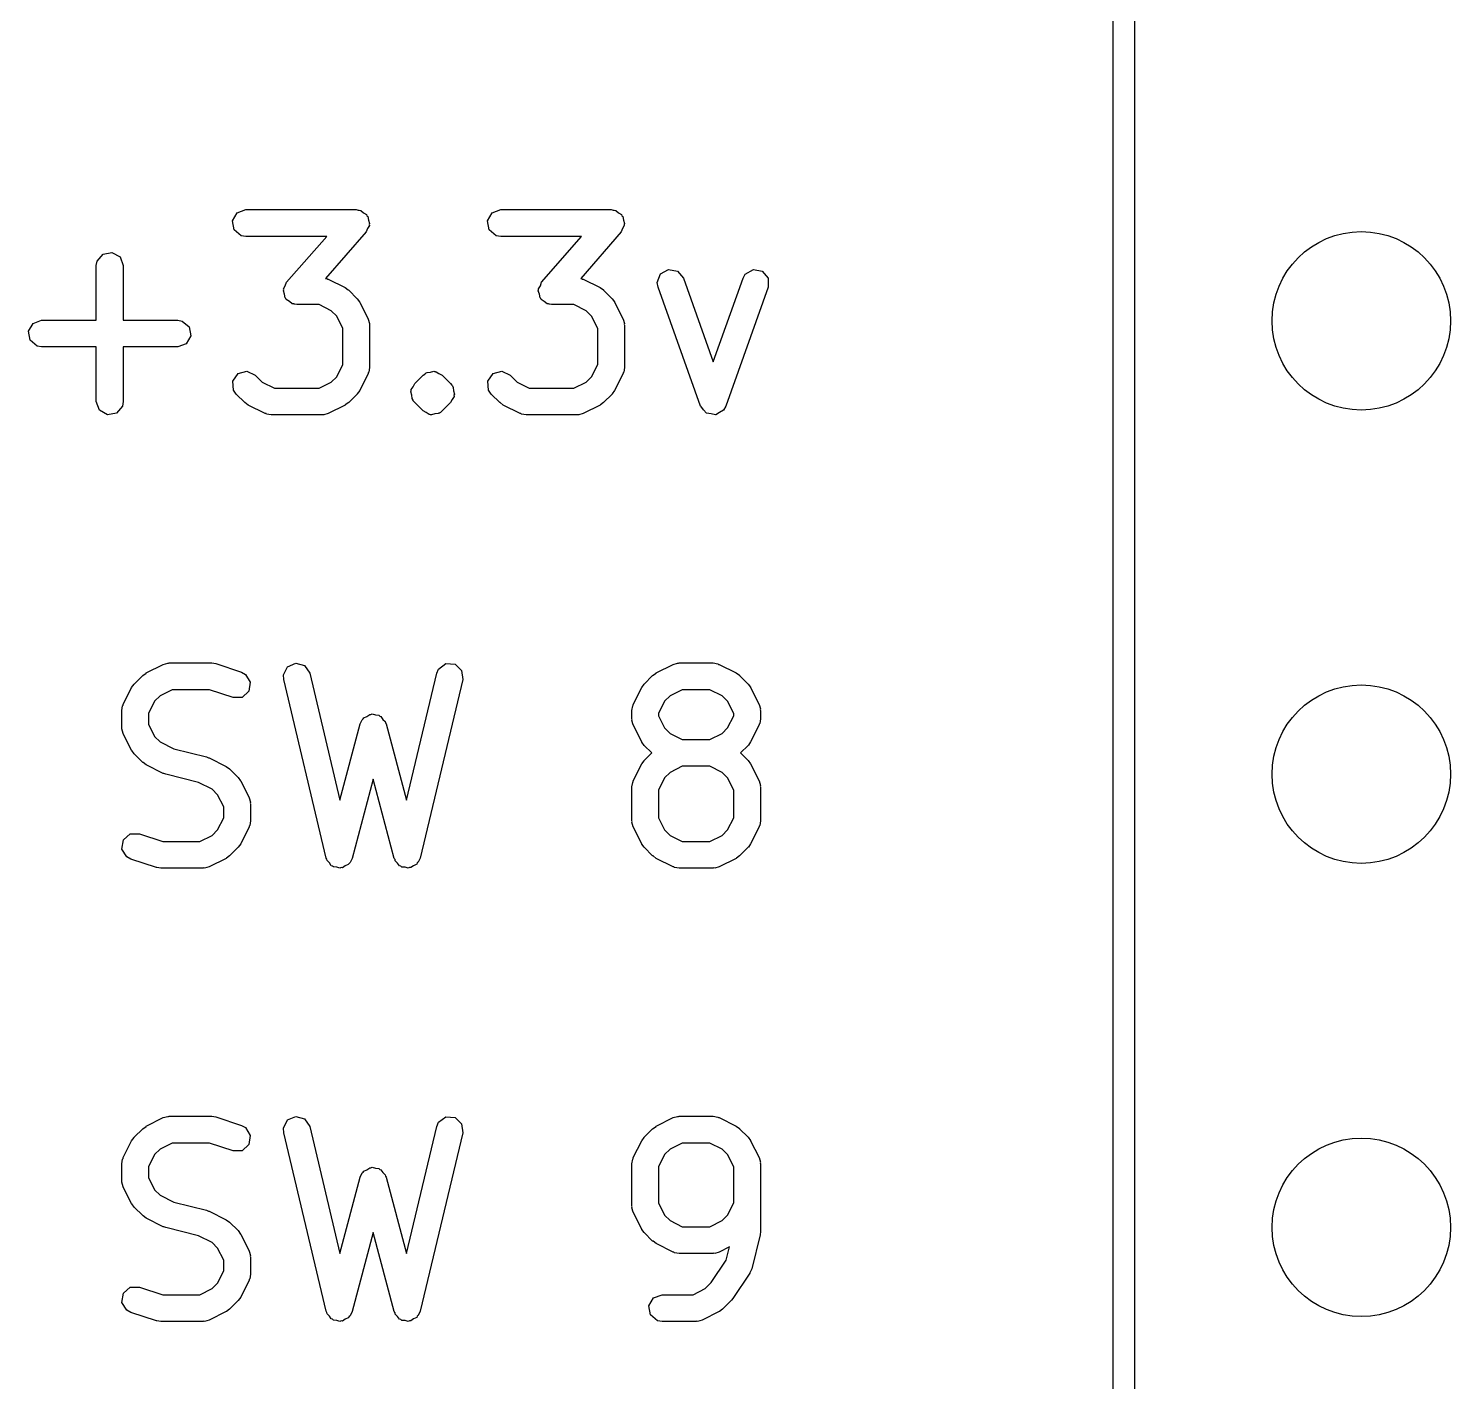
# Model space of a CAD drawing. Extents: x 123.1 to 171.8, y -132.4 to -71.4.
# Drawn here: x 152.55 to 160.52, y -110.08 to -102.5 of the extents above; entities that cross this region are included whole.
import ezdxf

# ---------------------------------------------------------------- set-up
doc = ezdxf.new("R2010")
doc.units = 0
doc.layers.add('BLACK', color=7, linetype='CONTINUOUS')

msp = doc.modelspace()

# ---------------------------------------------------------------- linework, layer by layer
at = {"layer": 'BLACK', "linetype": 'CONTINUOUS'}
for p, q in [((158.63, -128.33), (158.63, -80.01)), ((158.75, -80.07), (158.75, -128.27)), ((153.696, -103.579), (153.722, -103.535)), ((153.722, -103.535), (153.77, -103.517)), ((153.77, -103.517), (154.389, -103.517)), ((154.389, -103.517), (154.4, -103.519)), ((154.4, -103.519), (154.404, -103.519)), ((154.404, -103.519), (154.406, -103.52)), ((154.406, -103.52), (154.415, -103.522)), ((154.415, -103.522), (154.43, -103.535)), ((154.43, -103.535), (154.447, -103.545)), ((154.447, -103.545), (154.449, -103.551)), ((154.449, -103.551), (154.454, -103.555)), ((154.454, -103.555), (154.458, -103.575)), ((155.125, -103.579), (155.15, -103.535)), ((155.15, -103.535), (155.199, -103.517)), ((155.199, -103.517), (155.818, -103.517)), ((155.818, -103.517), (155.829, -103.519)), ((155.829, -103.519), (155.832, -103.519)), ((155.832, -103.519), (155.835, -103.52)), ((155.835, -103.52), (155.843, -103.522)), ((155.843, -103.522), (155.859, -103.535)), ((155.859, -103.535), (155.876, -103.545)), ((155.876, -103.545), (155.878, -103.551)), ((155.878, -103.551), (155.883, -103.555)), ((155.883, -103.555), (155.886, -103.575)), ((153.705, -103.63), (153.696, -103.579)), ((153.744, -103.663), (153.705, -103.63)), ((154.445, -103.642), (154.218, -103.902)), ((154.453, -103.623), (154.445, -103.642)), ((154.463, -103.605), (154.453, -103.623)), ((154.458, -103.575), (154.464, -103.594)), ((154.464, -103.594), (154.462, -103.6)), ((154.462, -103.6), (154.463, -103.605)), ((155.134, -103.63), (155.125, -103.579)), ((155.173, -103.663), (155.134, -103.63)), ((155.874, -103.642), (155.647, -103.902)), ((155.881, -103.623), (155.874, -103.642)), ((155.891, -103.605), (155.881, -103.623)), ((155.886, -103.575), (155.893, -103.594)), ((155.893, -103.594), (155.89, -103.6)), ((155.89, -103.6), (155.891, -103.605)), ((153.77, -103.667), (153.744, -103.663)), ((154.224, -103.667), (153.77, -103.667)), ((153.999, -103.924), (154.224, -103.667)), ((155.199, -103.667), (155.173, -103.663)), ((155.652, -103.667), (155.199, -103.667)), ((155.428, -103.924), (155.652, -103.667)), ((152.933, -103.83), (152.938, -103.805)), ((152.938, -103.805), (152.971, -103.766)), ((152.971, -103.766), (153.021, -103.757)), ((153.021, -103.757), (153.066, -103.782)), ((153.066, -103.782), (153.083, -103.83)), ((152.933, -104.136), (152.933, -103.83)), ((153.083, -103.83), (153.083, -104.136)), ((156.076, -103.925), (156.094, -103.877)), ((156.094, -103.877), (156.138, -103.852)), ((156.138, -103.852), (156.189, -103.861)), ((156.189, -103.861), (156.222, -103.9)), ((156.557, -103.9), (156.569, -103.878)), ((156.569, -103.878), (156.614, -103.852)), ((156.614, -103.852), (156.664, -103.861)), ((156.664, -103.861), (156.697, -103.9)), ((153.981, -103.972), (153.983, -103.966)), ((153.982, -103.96), (153.992, -103.943)), ((153.983, -103.966), (153.982, -103.96)), ((153.992, -103.943), (153.999, -103.924)), ((154.218, -103.902), (154.224, -103.903)), ((154.224, -103.903), (154.228, -103.906)), ((154.228, -103.906), (154.232, -103.906)), ((154.232, -103.906), (154.327, -103.954)), ((154.327, -103.954), (154.345, -103.967)), ((154.345, -103.967), (154.347, -103.968)), ((154.347, -103.968), (154.394, -104.016)), ((155.409, -103.972), (155.411, -103.966)), ((155.41, -103.96), (155.421, -103.943)), ((155.411, -103.966), (155.41, -103.96)), ((155.421, -103.943), (155.428, -103.924)), ((155.647, -103.902), (155.653, -103.903)), ((155.653, -103.903), (155.656, -103.906)), ((155.656, -103.906), (155.661, -103.906)), ((155.661, -103.906), (155.756, -103.954)), ((155.756, -103.954), (155.774, -103.967)), ((155.774, -103.967), (155.775, -103.968)), ((155.775, -103.968), (155.823, -104.016)), ((156.08, -103.951), (156.076, -103.925)), ((156.318, -104.618), (156.08, -103.951)), ((156.222, -103.9), (156.389, -104.369)), ((156.389, -104.369), (156.557, -103.9)), ((156.698, -103.951), (156.46, -104.618)), ((156.697, -103.9), (156.698, -103.951)), ((153.987, -103.991), (153.981, -103.972)), ((153.991, -104.011), (153.987, -103.991)), ((153.995, -104.015), (153.991, -104.011)), ((153.997, -104.02), (153.995, -104.015)), ((154.015, -104.031), (153.997, -104.02)), ((154.03, -104.044), (154.015, -104.031)), ((154.039, -104.045), (154.03, -104.044)), ((154.041, -104.047), (154.039, -104.045)), ((154.045, -104.046), (154.041, -104.047)), ((154.056, -104.048), (154.045, -104.046)), ((154.181, -104.048), (154.056, -104.048)), ((154.249, -104.083), (154.181, -104.048)), ((154.394, -104.016), (154.407, -104.034)), ((154.407, -104.034), (154.409, -104.035)), ((154.409, -104.035), (154.456, -104.13)), ((155.416, -103.991), (155.409, -103.972)), ((155.419, -104.011), (155.416, -103.991)), ((155.424, -104.015), (155.419, -104.011)), ((155.426, -104.02), (155.424, -104.015)), ((155.443, -104.031), (155.426, -104.02)), ((155.459, -104.044), (155.443, -104.031)), ((155.467, -104.045), (155.459, -104.044)), ((155.47, -104.047), (155.467, -104.045)), ((155.473, -104.046), (155.47, -104.047)), ((155.484, -104.048), (155.473, -104.046)), ((155.609, -104.048), (155.484, -104.048)), ((155.678, -104.083), (155.609, -104.048)), ((155.823, -104.016), (155.836, -104.034)), ((155.836, -104.034), (155.837, -104.035)), ((155.837, -104.035), (155.885, -104.13)), ((154.28, -104.113), (154.249, -104.083)), ((154.314, -104.182), (154.28, -104.113)), ((155.708, -104.113), (155.678, -104.083)), ((155.743, -104.182), (155.708, -104.113)), ((152.553, -104.198), (152.579, -104.154)), ((152.562, -104.249), (152.553, -104.198)), ((152.579, -104.154), (152.627, -104.136)), ((152.627, -104.136), (152.933, -104.136)), ((153.083, -104.136), (153.389, -104.136)), ((153.389, -104.136), (153.415, -104.141)), ((153.415, -104.141), (153.454, -104.174)), ((153.454, -104.174), (153.463, -104.224)), ((154.314, -104.384), (154.314, -104.182)), ((154.456, -104.13), (154.464, -104.155)), ((154.464, -104.155), (154.463, -104.16)), ((154.463, -104.16), (154.464, -104.164)), ((154.464, -104.164), (154.464, -104.402)), ((155.743, -104.384), (155.743, -104.182)), ((155.885, -104.13), (155.892, -104.155)), ((155.892, -104.155), (155.891, -104.16)), ((155.891, -104.16), (155.893, -104.164)), ((155.893, -104.164), (155.893, -104.402)), ((152.601, -104.282), (152.562, -104.249)), ((152.627, -104.286), (152.601, -104.282)), ((152.933, -104.286), (152.627, -104.286)), ((152.933, -104.592), (152.933, -104.286)), ((153.389, -104.286), (153.083, -104.286)), ((153.083, -104.286), (153.083, -104.592)), ((153.437, -104.269), (153.389, -104.286)), ((153.463, -104.224), (153.437, -104.269)), ((153.698, -104.478), (153.727, -104.436)), ((153.727, -104.436), (153.777, -104.422)), ((153.777, -104.422), (153.823, -104.444)), ((153.823, -104.444), (153.862, -104.483)), ((154.28, -104.453), (154.314, -104.384)), ((154.456, -104.435), (154.409, -104.531)), ((154.457, -104.431), (154.456, -104.435)), ((154.46, -104.428), (154.457, -104.431)), ((154.464, -104.402), (154.46, -104.428)), ((154.717, -104.492), (154.765, -104.444)), ((154.765, -104.444), (154.773, -104.438)), ((154.773, -104.438), (154.775, -104.436)), ((154.775, -104.436), (154.778, -104.435)), ((154.778, -104.435), (154.78, -104.432)), ((154.778, -104.435), (154.778, -104.435)), ((154.78, -104.432), (154.782, -104.432)), ((154.782, -104.432), (154.786, -104.429)), ((154.786, -104.429), (154.805, -104.427)), ((154.805, -104.427), (154.824, -104.422)), ((154.824, -104.422), (154.827, -104.424)), ((154.827, -104.424), (154.831, -104.423)), ((154.831, -104.423), (154.834, -104.425)), ((154.834, -104.425), (154.837, -104.425)), ((154.837, -104.425), (154.853, -104.436)), ((154.853, -104.436), (154.871, -104.444)), ((154.871, -104.444), (154.918, -104.492)), ((155.126, -104.478), (155.156, -104.436)), ((155.156, -104.436), (155.205, -104.422)), ((155.205, -104.422), (155.252, -104.444)), ((155.252, -104.444), (155.291, -104.483)), ((155.708, -104.453), (155.743, -104.384)), ((155.885, -104.435), (155.837, -104.531)), ((155.888, -104.428), (155.885, -104.431)), ((155.885, -104.431), (155.885, -104.435)), ((155.893, -104.402), (155.888, -104.428)), ((153.702, -104.529), (153.698, -104.478)), ((153.862, -104.483), (153.931, -104.517)), ((153.931, -104.517), (154.181, -104.517)), ((154.181, -104.517), (154.249, -104.483)), ((154.249, -104.483), (154.28, -104.453)), ((154.698, -104.525), (154.709, -104.509)), ((154.698, -104.532), (154.698, -104.525)), ((154.709, -104.509), (154.717, -104.492)), ((154.918, -104.492), (154.924, -104.5)), ((154.924, -104.5), (154.927, -104.502)), ((154.927, -104.502), (154.928, -104.505)), ((154.928, -104.505), (154.933, -104.513)), ((154.933, -104.513), (154.935, -104.532)), ((155.131, -104.529), (155.126, -104.478)), ((155.291, -104.483), (155.359, -104.517)), ((155.359, -104.517), (155.609, -104.517)), ((155.609, -104.517), (155.678, -104.483)), ((155.678, -104.483), (155.708, -104.453)), ((152.951, -104.641), (152.933, -104.592)), ((153.083, -104.592), (153.079, -104.618)), ((153.717, -104.55), (153.702, -104.529)), ((153.765, -104.598), (153.717, -104.55)), ((153.766, -104.598), (153.765, -104.598)), ((153.784, -104.612), (153.766, -104.598)), ((154.347, -104.598), (154.328, -104.611)), ((154.394, -104.55), (154.347, -104.598)), ((154.395, -104.549), (154.394, -104.55)), ((154.409, -104.531), (154.395, -104.549)), ((154.695, -104.538), (154.698, -104.532)), ((154.7, -104.557), (154.695, -104.538)), ((154.702, -104.576), (154.7, -104.557)), ((154.708, -104.585), (154.702, -104.576)), ((154.709, -104.588), (154.708, -104.585)), ((154.711, -104.59), (154.709, -104.588)), ((154.717, -104.598), (154.711, -104.59)), ((154.765, -104.645), (154.717, -104.598)), ((154.918, -104.598), (154.871, -104.645)), ((154.927, -104.58), (154.918, -104.598)), ((154.938, -104.564), (154.927, -104.58)), ((154.935, -104.532), (154.94, -104.551)), ((154.94, -104.551), (154.937, -104.557)), ((154.937, -104.557), (154.938, -104.564)), ((155.146, -104.55), (155.131, -104.529)), ((155.193, -104.598), (155.146, -104.55)), ((155.195, -104.598), (155.193, -104.598)), ((155.213, -104.612), (155.195, -104.598)), ((155.775, -104.598), (155.757, -104.611)), ((155.823, -104.55), (155.775, -104.598)), ((155.824, -104.549), (155.823, -104.55)), ((155.837, -104.531), (155.824, -104.549)), ((152.995, -104.666), (152.951, -104.641)), ((153.046, -104.657), (152.995, -104.666)), ((153.079, -104.618), (153.046, -104.657)), ((153.879, -104.659), (153.784, -104.612)), ((153.884, -104.66), (153.879, -104.659)), ((153.887, -104.663), (153.884, -104.66)), ((153.913, -104.667), (153.887, -104.663)), ((154.199, -104.667), (153.913, -104.667)), ((154.203, -104.666), (154.199, -104.667)), ((154.207, -104.667), (154.203, -104.666)), ((154.232, -104.659), (154.207, -104.667)), ((154.327, -104.612), (154.232, -104.659)), ((154.328, -104.611), (154.327, -104.612)), ((154.782, -104.654), (154.765, -104.645)), ((154.798, -104.665), (154.782, -104.654)), ((154.802, -104.665), (154.798, -104.665)), ((154.805, -104.666), (154.802, -104.665)), ((154.808, -104.666), (154.805, -104.666)), ((154.811, -104.667), (154.808, -104.666)), ((154.83, -104.662), (154.811, -104.667)), ((154.849, -104.66), (154.83, -104.662)), ((154.853, -104.658), (154.849, -104.66)), ((154.855, -104.657), (154.853, -104.658)), ((154.857, -104.655), (154.855, -104.657)), ((154.861, -104.654), (154.857, -104.655)), ((154.857, -104.655), (154.857, -104.655)), ((154.863, -104.651), (154.861, -104.654)), ((154.871, -104.645), (154.863, -104.651)), ((155.308, -104.659), (155.213, -104.612)), ((155.312, -104.66), (155.308, -104.659)), ((155.316, -104.663), (155.312, -104.66)), ((155.341, -104.667), (155.316, -104.663)), ((155.627, -104.667), (155.341, -104.667)), ((155.631, -104.666), (155.627, -104.667)), ((155.636, -104.667), (155.631, -104.666)), ((155.661, -104.659), (155.636, -104.667)), ((155.756, -104.612), (155.661, -104.659)), ((155.757, -104.611), (155.756, -104.612)), ((156.319, -104.618), (156.318, -104.618)), ((156.335, -104.638), (156.319, -104.618)), ((156.319, -104.618), (156.319, -104.618)), ((156.351, -104.657), (156.335, -104.638)), ((156.352, -104.657), (156.351, -104.657)), ((156.352, -104.658), (156.352, -104.657)), ((156.377, -104.662), (156.352, -104.658)), ((156.402, -104.666), (156.377, -104.662)), ((156.403, -104.666), (156.402, -104.666)), ((156.402, -104.666), (156.402, -104.666)), ((156.424, -104.653), (156.403, -104.666)), ((156.446, -104.641), (156.424, -104.653)), ((156.447, -104.64), (156.446, -104.64)), ((156.446, -104.64), (156.446, -104.641)), ((156.46, -104.618), (156.447, -104.64)), ((153.193, -106.127), (153.212, -106.114)), ((153.212, -106.114), (153.213, -106.113)), ((153.213, -106.113), (153.308, -106.065)), ((153.308, -106.065), (153.333, -106.058)), ((153.333, -106.058), (153.337, -106.059)), ((153.337, -106.059), (153.341, -106.057)), ((153.341, -106.057), (153.58, -106.057)), ((153.58, -106.057), (153.602, -106.061)), ((153.602, -106.061), (153.603, -106.061)), ((153.603, -106.061), (153.746, -106.109)), ((153.746, -106.109), (153.769, -106.121)), ((153.981, -106.124), (154.004, -106.078)), ((154.004, -106.078), (154.051, -106.058)), ((154.051, -106.058), (154.1, -106.072)), ((154.1, -106.072), (154.129, -106.115)), ((154.129, -106.115), (154.298, -106.826)), ((154.671, -106.826), (154.84, -106.115)), ((154.84, -106.115), (154.85, -106.091)), ((154.85, -106.091), (154.891, -106.061)), ((154.891, -106.061), (154.943, -106.064)), ((154.943, -106.064), (154.98, -106.099)), ((154.98, -106.099), (154.986, -106.15)), ((156.05, -106.127), (156.069, -106.114)), ((156.069, -106.114), (156.07, -106.113)), ((156.07, -106.113), (156.165, -106.065)), ((156.165, -106.065), (156.19, -106.058)), ((156.19, -106.058), (156.194, -106.059)), ((156.194, -106.059), (156.199, -106.057)), ((156.199, -106.057), (156.389, -106.057)), ((156.389, -106.057), (156.415, -106.062)), ((156.415, -106.062), (156.418, -106.065)), ((156.418, -106.065), (156.423, -106.065)), ((156.423, -106.065), (156.518, -106.113)), ((156.518, -106.113), (156.536, -106.126)), ((153.084, -106.289), (153.131, -106.194)), ((153.131, -106.194), (153.145, -106.176)), ((153.145, -106.176), (153.146, -106.175)), ((153.146, -106.175), (153.193, -106.127)), ((153.769, -106.121), (153.796, -106.165)), ((153.796, -106.165), (153.788, -106.216)), ((153.983, -106.15), (153.981, -106.124)), ((154.221, -107.15), (153.983, -106.15)), ((154.986, -106.15), (154.748, -107.15)), ((155.941, -106.289), (155.989, -106.194)), ((155.989, -106.194), (156.002, -106.176)), ((156.002, -106.176), (156.003, -106.175)), ((156.003, -106.175), (156.05, -106.127)), ((156.536, -106.126), (156.537, -106.127)), ((156.537, -106.127), (156.585, -106.175)), ((156.585, -106.175), (156.598, -106.193)), ((156.598, -106.193), (156.599, -106.194)), ((156.599, -106.194), (156.647, -106.289)), ((153.26, -106.272), (153.226, -106.341)), ((153.291, -106.242), (153.26, -106.272)), ((153.359, -106.207), (153.291, -106.242)), ((153.567, -106.207), (153.359, -106.207)), ((153.699, -106.251), (153.567, -106.207)), ((153.75, -106.25), (153.699, -106.251)), ((153.788, -106.216), (153.75, -106.25)), ((156.117, -106.272), (156.083, -106.341)), ((156.148, -106.242), (156.117, -106.272)), ((156.216, -106.207), (156.148, -106.242)), ((156.371, -106.207), (156.216, -106.207)), ((156.44, -106.242), (156.371, -106.207)), ((156.47, -106.272), (156.44, -106.242)), ((156.505, -106.341), (156.47, -106.272)), ((153.076, -106.323), (153.08, -106.297)), ((153.076, -106.418), (153.076, -106.323)), ((153.08, -106.297), (153.083, -106.294)), ((153.083, -106.294), (153.084, -106.289)), ((153.226, -106.341), (153.226, -106.4)), ((154.431, -106.365), (154.449, -106.357)), ((154.449, -106.357), (154.465, -106.346)), ((154.465, -106.346), (154.472, -106.346)), ((154.472, -106.346), (154.478, -106.343)), ((154.478, -106.343), (154.497, -106.348)), ((154.497, -106.348), (154.516, -106.35)), ((154.516, -106.35), (154.521, -106.355)), ((154.521, -106.355), (154.527, -106.357)), ((154.527, -106.357), (154.538, -106.373)), ((155.933, -106.323), (155.938, -106.297)), ((155.933, -106.37), (155.933, -106.323)), ((155.938, -106.297), (155.941, -106.294)), ((155.941, -106.294), (155.941, -106.289)), ((156.083, -106.341), (156.083, -106.353)), ((156.083, -106.353), (156.117, -106.421)), ((156.47, -106.421), (156.505, -106.353)), ((156.505, -106.353), (156.505, -106.341)), ((156.647, -106.289), (156.654, -106.314)), ((156.654, -106.314), (156.653, -106.319)), ((156.653, -106.319), (156.655, -106.323)), ((156.655, -106.323), (156.655, -106.37)), ((153.077, -106.422), (153.076, -106.418)), ((153.076, -106.427), (153.077, -106.422)), ((153.084, -106.452), (153.076, -106.427)), ((153.226, -106.4), (153.26, -106.469)), ((154.298, -106.826), (154.412, -106.399)), ((154.412, -106.399), (154.423, -106.375)), ((154.423, -106.375), (154.428, -106.371)), ((154.428, -106.371), (154.431, -106.365)), ((154.538, -106.373), (154.552, -106.386)), ((154.552, -106.386), (154.553, -106.393)), ((154.553, -106.393), (154.557, -106.399)), ((154.557, -106.399), (154.671, -106.826)), ((155.935, -106.375), (155.933, -106.37)), ((155.934, -106.379), (155.935, -106.375)), ((155.941, -106.404), (155.934, -106.379)), ((155.989, -106.499), (155.941, -106.404)), ((156.117, -106.421), (156.148, -106.452)), ((156.44, -106.452), (156.47, -106.421)), ((156.647, -106.404), (156.599, -106.499)), ((156.65, -106.396), (156.647, -106.4)), ((156.647, -106.4), (156.647, -106.404)), ((156.655, -106.37), (156.65, -106.396)), ((153.131, -106.547), (153.084, -106.452)), ((153.26, -106.469), (153.291, -106.499)), ((153.291, -106.499), (153.368, -106.538)), ((155.99, -106.5), (155.989, -106.499)), ((156.003, -106.519), (155.99, -106.5)), ((156.148, -106.452), (156.216, -106.486)), ((156.216, -106.486), (156.371, -106.486)), ((156.371, -106.486), (156.44, -106.452)), ((156.586, -106.517), (156.585, -106.519)), ((156.599, -106.499), (156.586, -106.517)), ((153.133, -106.548), (153.131, -106.547)), ((153.146, -106.566), (153.133, -106.548)), ((153.193, -106.614), (153.146, -106.566)), ((153.368, -106.538), (153.55, -106.583)), ((153.55, -106.583), (153.562, -106.589)), ((153.562, -106.589), (153.565, -106.589)), ((153.565, -106.589), (153.661, -106.637)), ((156.045, -106.561), (156.003, -106.519)), ((156.003, -106.603), (156.045, -106.561)), ((156.585, -106.519), (156.543, -106.561)), ((156.543, -106.561), (156.585, -106.603)), ((153.195, -106.615), (153.193, -106.614)), ((153.213, -106.628), (153.195, -106.615)), ((153.308, -106.676), (153.213, -106.628)), ((153.311, -106.676), (153.308, -106.676)), ((153.323, -106.681), (153.311, -106.676)), ((153.661, -106.637), (153.679, -106.65)), ((153.679, -106.65), (153.68, -106.651)), ((153.68, -106.651), (153.728, -106.698)), ((155.941, -106.718), (155.989, -106.623)), ((155.989, -106.623), (156.002, -106.605)), ((156.002, -106.605), (156.003, -106.603)), ((156.148, -106.67), (156.117, -106.701)), ((156.216, -106.636), (156.148, -106.67)), ((156.371, -106.636), (156.216, -106.636)), ((156.44, -106.67), (156.371, -106.636)), ((156.47, -106.701), (156.44, -106.67)), ((156.585, -106.603), (156.598, -106.622)), ((156.598, -106.622), (156.599, -106.623)), ((156.599, -106.623), (156.647, -106.718)), ((153.506, -106.727), (153.323, -106.681)), ((153.583, -106.765), (153.506, -106.727)), ((153.728, -106.698), (153.741, -106.717)), ((153.741, -106.717), (153.742, -106.718)), ((153.742, -106.718), (153.789, -106.813)), ((154.484, -106.709), (154.366, -107.152)), ((154.602, -107.152), (154.484, -106.709)), ((155.933, -106.751), (155.938, -106.726)), ((155.933, -106.942), (155.933, -106.751)), ((155.938, -106.726), (155.941, -106.722)), ((155.941, -106.722), (155.941, -106.718)), ((156.117, -106.701), (156.083, -106.769)), ((156.505, -106.769), (156.47, -106.701)), ((156.647, -106.718), (156.654, -106.743)), ((156.654, -106.743), (156.653, -106.747)), ((156.653, -106.747), (156.655, -106.751)), ((156.655, -106.751), (156.655, -106.942)), ((153.613, -106.796), (153.583, -106.765)), ((153.647, -106.864), (153.613, -106.796)), ((153.789, -106.813), (153.797, -106.838)), ((156.083, -106.769), (156.083, -106.924)), ((156.505, -106.924), (156.505, -106.769)), ((153.647, -106.924), (153.647, -106.864)), ((153.797, -106.838), (153.796, -106.842)), ((153.796, -106.842), (153.797, -106.847)), ((153.797, -106.847), (153.797, -106.942)), ((153.583, -107.023), (153.613, -106.993)), ((153.613, -106.993), (153.647, -106.924)), ((153.789, -106.975), (153.742, -107.071)), ((153.79, -106.971), (153.789, -106.975)), ((153.793, -106.968), (153.79, -106.971)), ((153.797, -106.942), (153.793, -106.968)), ((155.935, -106.946), (155.933, -106.942)), ((155.934, -106.95), (155.935, -106.946)), ((155.941, -106.975), (155.934, -106.95)), ((155.989, -107.071), (155.941, -106.975)), ((156.083, -106.924), (156.117, -106.993)), ((156.117, -106.993), (156.148, -107.023)), ((156.44, -107.023), (156.47, -106.993)), ((156.47, -106.993), (156.505, -106.924)), ((156.647, -106.975), (156.599, -107.071)), ((156.65, -106.968), (156.647, -106.971)), ((156.647, -106.971), (156.647, -106.975)), ((156.655, -106.942), (156.65, -106.968)), ((153.077, -107.1), (153.085, -107.049)), ((153.085, -107.049), (153.123, -107.015)), ((153.123, -107.015), (153.175, -107.014)), ((153.175, -107.014), (153.306, -107.057)), ((153.306, -107.057), (153.514, -107.057)), ((153.514, -107.057), (153.583, -107.023)), ((153.742, -107.071), (153.728, -107.089)), ((155.99, -107.072), (155.989, -107.071)), ((156.003, -107.09), (155.99, -107.072)), ((156.148, -107.023), (156.216, -107.057)), ((156.216, -107.057), (156.371, -107.057)), ((156.371, -107.057), (156.44, -107.023)), ((156.599, -107.071), (156.586, -107.089)), ((153.104, -107.144), (153.077, -107.1)), ((153.127, -107.156), (153.104, -107.144)), ((153.27, -107.204), (153.127, -107.156)), ((153.661, -107.152), (153.565, -107.199)), ((153.662, -107.151), (153.661, -107.152)), ((153.68, -107.138), (153.662, -107.151)), ((153.728, -107.09), (153.68, -107.138)), ((153.728, -107.089), (153.728, -107.09)), ((154.225, -107.156), (154.221, -107.15)), ((154.226, -107.164), (154.225, -107.156)), ((154.366, -107.152), (154.355, -107.175)), ((154.607, -107.158), (154.602, -107.152)), ((154.748, -107.15), (154.737, -107.174)), ((156.05, -107.138), (156.003, -107.09)), ((156.052, -107.138), (156.05, -107.138)), ((156.07, -107.152), (156.052, -107.138)), ((156.165, -107.199), (156.07, -107.152)), ((156.518, -107.152), (156.423, -107.199)), ((156.519, -107.151), (156.518, -107.152)), ((156.537, -107.138), (156.519, -107.151)), ((156.585, -107.09), (156.537, -107.138)), ((156.586, -107.089), (156.585, -107.09)), ((153.272, -107.203), (153.27, -107.204)), ((153.294, -107.207), (153.272, -107.203)), ((153.532, -107.207), (153.294, -107.207)), ((153.536, -107.206), (153.532, -107.207)), ((153.54, -107.207), (153.536, -107.206)), ((153.565, -107.199), (153.54, -107.207)), ((154.239, -107.177), (154.226, -107.164)), ((154.249, -107.193), (154.239, -107.177)), ((154.257, -107.195), (154.249, -107.193)), ((154.262, -107.2), (154.257, -107.195)), ((154.281, -107.202), (154.262, -107.2)), ((154.298, -107.207), (154.281, -107.202)), ((154.305, -107.204), (154.298, -107.207)), ((154.313, -107.205), (154.305, -107.204)), ((154.328, -107.194), (154.313, -107.205)), ((154.345, -107.187), (154.328, -107.194)), ((154.349, -107.18), (154.345, -107.187)), ((154.355, -107.175), (154.349, -107.18)), ((154.608, -107.166), (154.607, -107.158)), ((154.621, -107.179), (154.608, -107.166)), ((154.632, -107.194), (154.621, -107.179)), ((154.639, -107.196), (154.632, -107.194)), ((154.645, -107.201), (154.639, -107.196)), ((154.663, -107.202), (154.645, -107.201)), ((154.681, -107.207), (154.663, -107.202)), ((154.688, -107.204), (154.681, -107.207)), ((154.696, -107.204), (154.688, -107.204)), ((154.711, -107.193), (154.696, -107.204)), ((154.728, -107.185), (154.711, -107.193)), ((154.731, -107.178), (154.728, -107.185)), ((154.737, -107.174), (154.731, -107.178)), ((156.169, -107.2), (156.165, -107.199)), ((156.173, -107.203), (156.169, -107.2)), ((156.199, -107.207), (156.173, -107.203)), ((156.389, -107.207), (156.199, -107.207)), ((156.393, -107.206), (156.389, -107.207)), ((156.398, -107.207), (156.393, -107.206)), ((156.423, -107.199), (156.398, -107.207)), ((153.146, -108.715), (153.193, -108.667)), ((153.193, -108.667), (153.212, -108.654)), ((153.212, -108.654), (153.213, -108.653)), ((153.213, -108.653), (153.308, -108.605)), ((153.308, -108.605), (153.333, -108.598)), ((153.333, -108.598), (153.337, -108.599)), ((153.337, -108.599), (153.341, -108.597)), ((153.341, -108.597), (153.58, -108.597)), ((153.58, -108.597), (153.602, -108.601)), ((153.602, -108.601), (153.603, -108.601)), ((153.603, -108.601), (153.746, -108.649)), ((153.746, -108.649), (153.769, -108.661)), ((153.769, -108.661), (153.796, -108.705)), ((153.981, -108.664), (154.004, -108.618)), ((153.983, -108.69), (153.981, -108.664)), ((154.004, -108.618), (154.051, -108.598)), ((154.051, -108.598), (154.1, -108.612)), ((154.1, -108.612), (154.129, -108.655)), ((154.129, -108.655), (154.298, -109.366)), ((154.671, -109.366), (154.84, -108.655)), ((154.84, -108.655), (154.85, -108.631)), ((154.85, -108.631), (154.891, -108.601)), ((154.891, -108.601), (154.943, -108.604)), ((154.943, -108.604), (154.98, -108.639)), ((154.98, -108.639), (154.986, -108.69)), ((156.003, -108.715), (156.05, -108.667)), ((156.05, -108.667), (156.069, -108.654)), ((156.069, -108.654), (156.07, -108.653)), ((156.07, -108.653), (156.165, -108.605)), ((156.165, -108.605), (156.19, -108.598)), ((156.19, -108.598), (156.194, -108.599)), ((156.194, -108.599), (156.199, -108.597)), ((156.199, -108.597), (156.389, -108.597)), ((156.389, -108.597), (156.415, -108.602)), ((156.415, -108.602), (156.418, -108.605)), ((156.418, -108.605), (156.423, -108.605)), ((156.423, -108.605), (156.518, -108.653)), ((156.518, -108.653), (156.536, -108.666)), ((156.536, -108.666), (156.537, -108.667)), ((156.537, -108.667), (156.585, -108.715)), ((153.084, -108.829), (153.131, -108.734)), ((153.131, -108.734), (153.145, -108.716)), ((153.145, -108.716), (153.146, -108.715)), ((153.359, -108.747), (153.291, -108.782)), ((153.567, -108.747), (153.359, -108.747)), ((153.699, -108.791), (153.567, -108.747)), ((153.796, -108.705), (153.788, -108.756)), ((154.221, -109.69), (153.983, -108.69)), ((154.986, -108.69), (154.748, -109.69)), ((155.941, -108.829), (155.989, -108.734)), ((155.989, -108.734), (156.002, -108.716)), ((156.002, -108.716), (156.003, -108.715)), ((156.216, -108.747), (156.148, -108.782)), ((156.371, -108.747), (156.216, -108.747)), ((156.44, -108.782), (156.371, -108.747)), ((156.585, -108.715), (156.598, -108.733)), ((156.598, -108.733), (156.599, -108.734)), ((156.599, -108.734), (156.647, -108.829)), ((153.083, -108.834), (153.084, -108.829)), ((153.26, -108.812), (153.226, -108.881)), ((153.291, -108.782), (153.26, -108.812)), ((153.75, -108.79), (153.699, -108.791)), ((153.788, -108.756), (153.75, -108.79)), ((155.941, -108.834), (155.941, -108.829)), ((156.117, -108.812), (156.083, -108.881)), ((156.148, -108.782), (156.117, -108.812)), ((156.47, -108.812), (156.44, -108.782)), ((156.505, -108.881), (156.47, -108.812)), ((156.647, -108.829), (156.654, -108.854)), ((153.076, -108.863), (153.08, -108.837)), ((153.076, -108.958), (153.076, -108.863)), ((153.08, -108.837), (153.083, -108.834)), ((153.226, -108.881), (153.226, -108.94)), ((154.428, -108.911), (154.431, -108.905)), ((154.431, -108.905), (154.449, -108.897)), ((154.449, -108.897), (154.465, -108.886)), ((154.465, -108.886), (154.472, -108.886)), ((154.472, -108.886), (154.478, -108.883)), ((154.478, -108.883), (154.497, -108.888)), ((154.497, -108.888), (154.516, -108.89)), ((154.516, -108.89), (154.521, -108.895)), ((154.521, -108.895), (154.527, -108.897)), ((154.527, -108.897), (154.538, -108.913)), ((155.933, -108.863), (155.938, -108.837)), ((155.933, -109.101), (155.933, -108.863)), ((155.938, -108.837), (155.941, -108.834)), ((156.083, -108.881), (156.083, -109.083)), ((156.505, -109.083), (156.505, -108.881)), ((156.654, -108.854), (156.653, -108.859)), ((156.653, -108.859), (156.655, -108.863)), ((156.655, -108.863), (156.655, -109.244)), ((153.077, -108.962), (153.076, -108.958)), ((153.076, -108.967), (153.077, -108.962)), ((153.084, -108.992), (153.076, -108.967)), ((153.226, -108.94), (153.26, -109.009)), ((154.298, -109.366), (154.412, -108.939)), ((154.412, -108.939), (154.423, -108.915)), ((154.423, -108.915), (154.428, -108.911)), ((154.538, -108.913), (154.552, -108.926)), ((154.552, -108.926), (154.553, -108.933)), ((154.553, -108.933), (154.557, -108.939)), ((154.557, -108.939), (154.671, -109.366)), ((153.131, -109.087), (153.084, -108.992)), ((153.26, -109.009), (153.291, -109.039)), ((153.291, -109.039), (153.368, -109.078)), ((153.133, -109.088), (153.131, -109.087)), ((153.146, -109.106), (153.133, -109.088)), ((153.193, -109.154), (153.146, -109.106)), ((153.368, -109.078), (153.55, -109.123)), ((153.55, -109.123), (153.562, -109.129)), ((153.562, -109.129), (153.565, -109.129)), ((153.565, -109.129), (153.661, -109.177)), ((155.935, -109.105), (155.933, -109.101)), ((155.934, -109.11), (155.935, -109.105)), ((155.941, -109.134), (155.934, -109.11)), ((155.989, -109.23), (155.941, -109.134)), ((156.083, -109.083), (156.117, -109.152)), ((156.47, -109.152), (156.505, -109.083)), ((153.195, -109.155), (153.193, -109.154)), ((153.213, -109.168), (153.195, -109.155)), ((153.308, -109.216), (153.213, -109.168)), ((153.311, -109.216), (153.308, -109.216)), ((153.323, -109.221), (153.311, -109.216)), ((153.506, -109.267), (153.323, -109.221)), ((153.661, -109.177), (153.679, -109.19)), ((153.679, -109.19), (153.68, -109.191)), ((153.68, -109.191), (153.728, -109.238)), ((156.117, -109.152), (156.148, -109.182)), ((156.148, -109.182), (156.216, -109.216)), ((156.216, -109.216), (156.371, -109.216)), ((156.371, -109.216), (156.44, -109.182)), ((156.44, -109.182), (156.47, -109.152)), ((153.583, -109.305), (153.506, -109.267)), ((153.613, -109.336), (153.583, -109.305)), ((153.728, -109.238), (153.741, -109.257)), ((153.741, -109.257), (153.742, -109.258)), ((153.742, -109.258), (153.789, -109.353)), ((154.484, -109.249), (154.366, -109.692)), ((154.602, -109.692), (154.484, -109.249)), ((155.99, -109.231), (155.989, -109.23)), ((156.003, -109.249), (155.99, -109.231)), ((156.05, -109.297), (156.003, -109.249)), ((156.052, -109.298), (156.05, -109.297)), ((156.07, -109.311), (156.052, -109.298)), ((156.652, -109.262), (156.605, -109.452)), ((156.655, -109.244), (156.652, -109.259)), ((156.652, -109.259), (156.652, -109.262)), ((153.647, -109.404), (153.613, -109.336)), ((153.789, -109.353), (153.797, -109.378)), ((153.797, -109.378), (153.796, -109.382)), ((153.796, -109.382), (153.797, -109.387)), ((156.165, -109.359), (156.07, -109.311)), ((156.169, -109.359), (156.165, -109.359)), ((156.173, -109.362), (156.169, -109.359)), ((156.199, -109.366), (156.173, -109.362)), ((156.389, -109.366), (156.199, -109.366)), ((156.393, -109.365), (156.389, -109.366)), ((156.398, -109.366), (156.393, -109.365)), ((156.423, -109.359), (156.398, -109.366)), ((156.481, -109.329), (156.423, -109.359)), ((156.462, -109.403), (156.481, -109.329)), ((153.613, -109.533), (153.647, -109.464)), ((153.647, -109.464), (153.647, -109.404)), ((153.797, -109.387), (153.797, -109.482)), ((156.378, -109.529), (156.462, -109.403)), ((156.605, -109.452), (156.594, -109.475)), ((153.583, -109.563), (153.613, -109.533)), ((153.789, -109.515), (153.742, -109.611)), ((153.79, -109.511), (153.789, -109.515)), ((153.793, -109.508), (153.79, -109.511)), ((153.797, -109.482), (153.793, -109.508)), ((156.345, -109.563), (156.378, -109.529)), ((156.594, -109.476), (156.499, -109.619)), ((156.594, -109.475), (156.594, -109.476)), ((153.077, -109.64), (153.085, -109.589)), ((153.085, -109.589), (153.123, -109.555)), ((153.123, -109.555), (153.175, -109.554)), ((153.175, -109.554), (153.306, -109.597)), ((153.306, -109.597), (153.514, -109.597)), ((153.514, -109.597), (153.583, -109.563)), ((153.742, -109.611), (153.728, -109.629)), ((156.029, -109.659), (156.055, -109.615)), ((156.055, -109.615), (156.103, -109.597)), ((156.103, -109.597), (156.276, -109.597)), ((156.276, -109.597), (156.345, -109.563)), ((156.499, -109.619), (156.491, -109.627)), ((153.104, -109.684), (153.077, -109.64)), ((153.127, -109.696), (153.104, -109.684)), ((153.27, -109.744), (153.127, -109.696)), ((153.661, -109.692), (153.565, -109.739)), ((153.662, -109.691), (153.661, -109.692)), ((153.68, -109.678), (153.662, -109.691)), ((153.728, -109.63), (153.68, -109.678)), ((153.728, -109.629), (153.728, -109.63)), ((154.225, -109.696), (154.221, -109.69)), ((154.226, -109.704), (154.225, -109.696)), ((154.239, -109.717), (154.226, -109.704)), ((154.366, -109.692), (154.355, -109.715)), ((154.607, -109.698), (154.602, -109.692)), ((154.608, -109.706), (154.607, -109.698)), ((154.748, -109.69), (154.737, -109.714)), ((156.038, -109.71), (156.029, -109.659)), ((156.423, -109.692), (156.327, -109.739)), ((156.424, -109.691), (156.423, -109.692)), ((156.442, -109.678), (156.424, -109.691)), ((156.49, -109.63), (156.442, -109.678)), ((156.491, -109.627), (156.49, -109.63)), ((153.272, -109.743), (153.27, -109.744)), ((153.294, -109.747), (153.272, -109.743)), ((153.532, -109.747), (153.294, -109.747)), ((153.536, -109.746), (153.532, -109.747)), ((153.54, -109.747), (153.536, -109.746)), ((153.565, -109.739), (153.54, -109.747)), ((154.249, -109.733), (154.239, -109.717)), ((154.257, -109.735), (154.249, -109.733)), ((154.262, -109.74), (154.257, -109.735)), ((154.281, -109.742), (154.262, -109.74)), ((154.298, -109.747), (154.281, -109.742)), ((154.305, -109.744), (154.298, -109.747)), ((154.313, -109.745), (154.305, -109.744)), ((154.328, -109.734), (154.313, -109.745)), ((154.345, -109.727), (154.328, -109.734)), ((154.349, -109.72), (154.345, -109.727)), ((154.355, -109.715), (154.349, -109.72)), ((154.621, -109.719), (154.608, -109.706)), ((154.632, -109.734), (154.621, -109.719)), ((154.639, -109.736), (154.632, -109.734)), ((154.645, -109.741), (154.639, -109.736)), ((154.663, -109.742), (154.645, -109.741)), ((154.681, -109.747), (154.663, -109.742)), ((154.688, -109.744), (154.681, -109.747)), ((154.696, -109.744), (154.688, -109.744)), ((154.711, -109.733), (154.696, -109.744)), ((154.728, -109.725), (154.711, -109.733)), ((154.731, -109.718), (154.728, -109.725)), ((154.737, -109.714), (154.731, -109.718)), ((156.078, -109.743), (156.038, -109.71)), ((156.103, -109.747), (156.078, -109.743)), ((156.294, -109.747), (156.103, -109.747)), ((156.298, -109.746), (156.294, -109.747)), ((156.302, -109.747), (156.298, -109.746)), ((156.327, -109.739), (156.302, -109.747))]:
    msp.add_line(p, q, dxfattribs=at)
at = {"layer": 'BLACK'}
for centre in [(160.02, -104.14), (160.02, -106.68), (160.02, -109.22)]:
    msp.add_circle(centre, 0.5, dxfattribs=at)

doc.saveas('drawing.dxf')
